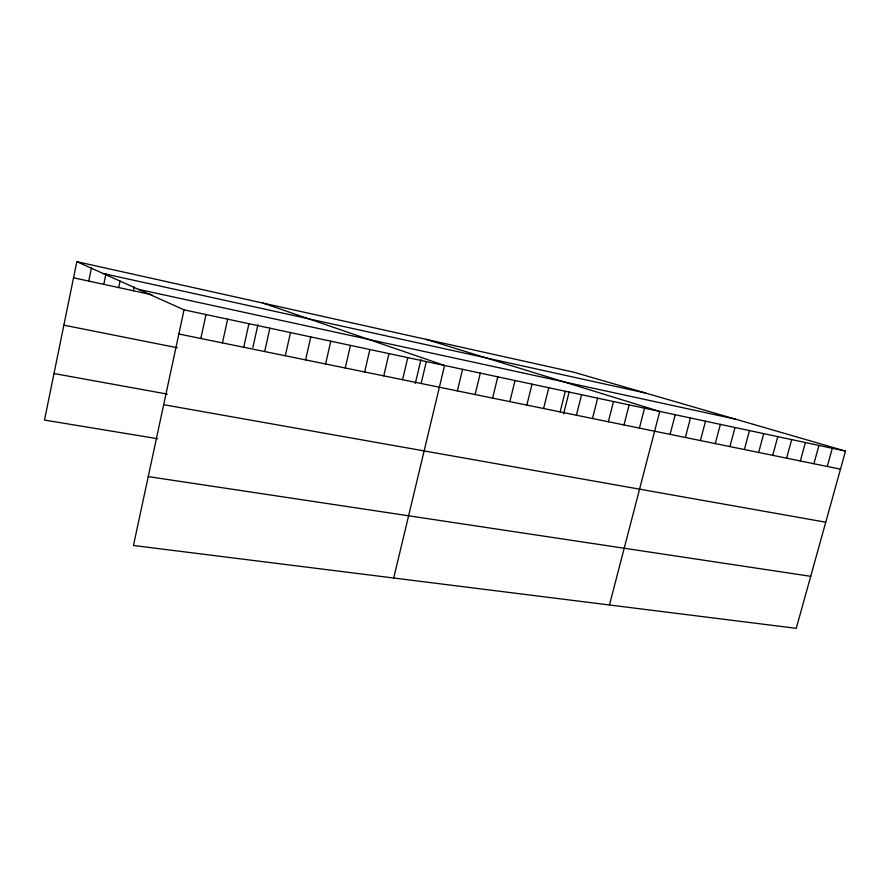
<?xml version="1.0" encoding="UTF-8"?>
<svg xmlns="http://www.w3.org/2000/svg" width="890" height="890" viewBox="0 0 890 890"><rect width="100%" height="100%" fill="white"/><g stroke="black" fill="none" stroke-linecap="round" stroke-linejoin="round"><path stroke-width="1.33" d="M76.829 261.671L184.041 309.853L133.456 545.481L796.261 628.329L845.5 451.097L574.05 372.276L76.829 261.671L44.5 420.08L157.719 438.737M88.755 281.095L91.503 267.734M103.807 284.355L106.01 273.731M118.704 287.581L120.083 280.973M133.433 290.774L134.268 286.836M200.829 338.489L206.013 314.548M222.444 342.906L227.64 319.165M243.727 347.256L248.922 323.704M252.871 347.489L257.911 324.75M264.675 351.539L269.87 328.176M285.29 355.744L290.496 332.582M305.593 359.894L310.799 336.921M325.584 363.977L330.791 341.193M345.264 368.004L350.482 345.398M364.655 371.964L369.862 349.536M383.757 375.869L388.963 353.608M402.569 379.707L407.776 357.624M415.319 383.401L420.948 359.616M421.115 383.501L426.321 361.585M393.714 578.01L444.577 365.49L262.728 303.023M457.382 390.91L462.578 369.328M475.115 394.526L480.322 373.121M492.604 398.108L497.799 376.848M509.848 401.624L515.032 380.531M526.836 405.095L532.031 384.157M543.601 408.521L548.774 387.74M560.122 411.892L565.295 391.266M563.604 413.872L569.111 391.923M576.42 415.23L581.582 394.737M592.484 418.511L597.646 398.175M608.337 421.749L613.499 401.557M623.979 424.942L629.13 404.894M639.398 428.09L644.549 408.187M609.461 604.977L659.757 411.436L425.776 339.29M670.092 434.365L675.221 414.74M685.356 437.48L690.473 417.989M700.408 440.561L705.525 421.204M715.26 443.587L720.366 424.374M729.911 446.591L735.006 427.5M744.374 449.539L749.458 430.593M758.647 452.454L763.72 433.63M772.731 455.335L777.793 436.645M786.627 458.172L791.688 439.604M800.355 460.976L805.406 442.53M813.894 463.746L818.945 445.423M827.277 466.482L832.306 448.282M148.252 476.595L810.712 576.319M163.682 404.694L825.742 522.207M54.001 373.533L167.309 394.103M63.88 325.161L177.266 347.745M178.857 334.006L840.483 469.175M184.041 309.853L845.5 451.097M73.547 277.802L151.956 294.779M138.406 289.35L735.54 419.168M103.273 273.553L645.35 392.98"/></g></svg>
